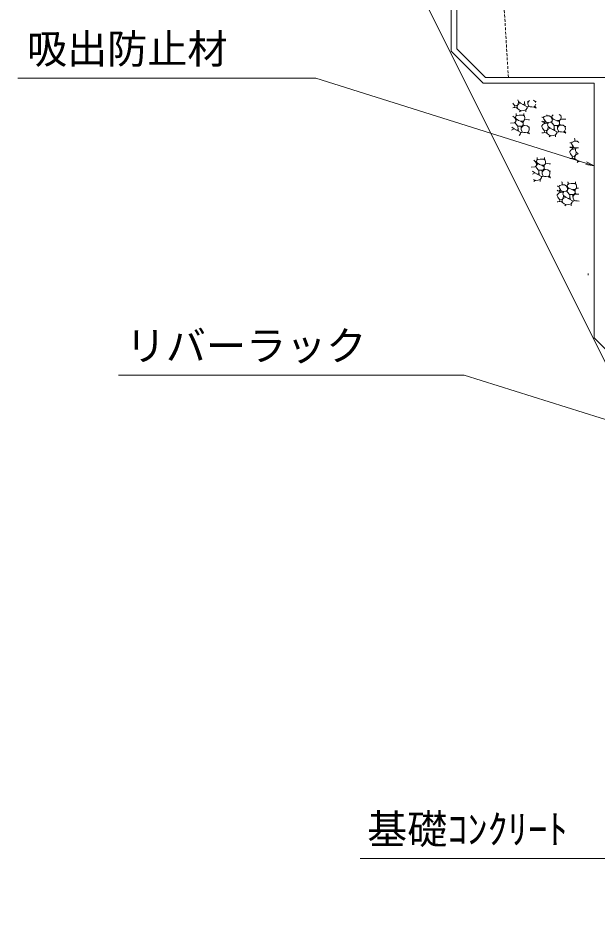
# Model space of a CAD drawing. Units: millimetres on the paper. Extents: x -6 to 835, y 0 to 594.
# Drawn here: x 350.9 to 401.5, y 383.7 to 461.4 of the extents above; entities that cross this region are included whole.
import ezdxf
from ezdxf.enums import TextEntityAlignment as Align

# ---------------------------------------------------------------- set-up
doc = ezdxf.new("R2010")
doc.units = ezdxf.units.MM
doc.linetypes.add('USER1', pattern=[0.375, 0.25, -0.125])
for name, color, linetype, lineweight in [('0_2', 7, 'Continuous', 18), ('D-STR-STR1', 7, 'Continuous', 18), ('D-STR-STRn', 9, 'Continuous', 18), ('D-STR-TXT（文字）', 2, 'Continuous', 18), ('D-STR（構造物外形線）', 1, 'Continuous', 18)]:
    doc.layers.add(name, color=color, linetype=linetype, lineweight=lineweight)
doc.styles.add('ＭＳ ゴシック', font='')
doc.styles.get('ＭＳ ゴシック').set_extended_font_data('MS Gothic')

msp = doc.modelspace()

# ---------------------------------------------------------------- linework, layer by layer
at = {"layer": '0_2'}
for p, q in [((401.202, 448.509), (400.449, 448.615)), ((400.524, 448.854), (401.202, 448.509))]:
    msp.add_line(p, q, dxfattribs=at)
at = {"layer": '0_2', "color": 9}
msp.add_line((401.202, 448.509), (401.107, 448.539), dxfattribs=at)
at = {"layer": 'D-STR-STR1'}
msp.add_line((364.995, 505.712), (425.995, 383.712), dxfattribs=at)
at = {"layer": 'D-STR-STRn'}
for p, q in [((394.233, 453.765), (394.088, 453.984)), ((394.425, 453.752), (394.556, 453.87)), ((394.462, 453.693), (394.556, 453.87)), ((394.578, 454.113), (394.528, 454.266)), ((394.556, 453.87), (394.578, 454.113)), ((394.556, 453.87), (394.774, 453.97)), ((394.774, 453.97), (394.578, 454.113)), ((394.774, 453.97), (395.352, 453.646)), ((395.064, 453.888), (394.987, 453.851)), ((395.122, 453.917), (395.064, 453.888)), ((395.118, 454.133), (395.122, 453.984)), ((395.122, 453.984), (395.122, 453.917)), ((395.122, 453.917), (395.143, 453.878)), ((395.143, 453.878), (395.162, 453.829)), ((395.162, 453.829), (395.149, 453.76)), ((395.402, 454.047), (395.395, 454.162)), ((395.402, 454.047), (395.549, 454.205)), ((395.407, 453.895), (395.402, 454.047)), ((395.514, 453.692), (395.407, 453.895)), ((395.91, 454.245), (396.052, 454.128)), ((396.087, 453.885), (396.021, 453.713)), ((396.052, 454.128), (396.082, 454.032)), ((396.052, 454.128), (396.13, 454.128)), ((394.193, 453.586), (394.085, 453.563)), ((394.277, 453.593), (394.193, 453.586)), ((394.233, 453.765), (394.425, 453.752)), ((394.233, 453.765), (394.264, 453.654)), ((394.264, 453.654), (394.235, 453.59)), ((394.415, 453.573), (394.277, 453.593)), ((394.388, 453.048), (394.388, 453.077)), ((394.394, 453.01), (394.388, 453.048)), ((394.394, 452.926), (394.394, 453.01)), ((394.462, 453.693), (394.415, 453.573)), ((394.503, 453.505), (394.415, 453.573)), ((394.503, 453.505), (394.462, 453.693)), ((394.645, 453.404), (394.503, 453.505)), ((394.845, 453.304), (394.645, 453.404)), ((394.738, 453.284), (394.683, 453.212)), ((394.683, 453.212), (394.738, 453.284)), ((394.738, 453.284), (394.707, 453.373)), ((394.845, 453.304), (394.738, 453.284)), ((395.051, 453.34), (394.845, 453.304)), ((395.045, 452.885), (395.054, 453.035)), ((395.234, 453.387), (395.051, 453.34)), ((395.054, 453.035), (395.054, 453.077)), ((395.34, 453.534), (395.234, 453.387)), ((395.234, 453.387), (395.234, 453.212)), ((395.352, 453.646), (395.34, 453.534)), ((395.434, 453.642), (395.352, 453.646)), ((395.514, 453.692), (395.434, 453.642)), ((395.514, 453.692), (395.616, 453.664)), ((395.616, 453.664), (395.762, 453.652)), ((395.762, 453.652), (395.932, 453.638)), ((395.932, 453.638), (396.021, 453.713)), ((396.021, 453.713), (395.932, 453.638)), ((395.932, 453.638), (396.13, 453.547)), ((396.021, 453.713), (396.13, 453.547)), ((394.233, 452.271), (393.882, 452.244)), ((394.098, 452.831), (394.24, 452.723)), ((394.348, 452.366), (394.233, 452.271)), ((394.24, 452.723), (394.335, 452.759)), ((394.24, 452.723), (394.348, 452.521)), ((394.29, 452.318), (394.348, 452.366)), ((394.303, 452.256), (394.29, 452.318)), ((394.35, 452.176), (394.303, 452.256)), ((394.335, 452.759), (394.358, 452.829)), ((394.346, 452.685), (394.335, 452.759)), ((394.393, 452.595), (394.346, 452.685)), ((394.348, 452.521), (394.393, 452.595)), ((394.348, 452.521), (394.348, 452.366)), ((394.396, 452.479), (394.348, 452.521)), ((394.348, 452.366), (394.396, 452.479)), ((394.358, 452.829), (394.451, 452.907)), ((394.599, 452.467), (394.393, 452.595)), ((394.405, 452.868), (394.394, 452.926)), ((394.396, 452.479), (394.496, 452.531)), ((394.451, 452.907), (394.658, 452.93)), ((394.778, 452.393), (394.599, 452.467)), ((394.658, 452.93), (394.985, 452.926)), ((394.813, 452.401), (394.778, 452.393)), ((394.796, 452.397), (395.008, 452.256)), ((395.012, 452.42), (394.813, 452.401)), ((394.985, 452.926), (395.105, 452.844)), ((395.008, 452.256), (395.012, 452.42)), ((395.008, 452.256), (395.008, 452.1)), ((395.121, 452.525), (395.012, 452.42)), ((395.105, 452.844), (395.133, 452.704)), ((395.133, 452.704), (395.121, 452.525)), ((395.121, 452.525), (395.307, 452.538)), ((395.307, 452.538), (395.452, 452.533)), ((395.452, 452.533), (395.501, 452.528)), ((395.501, 452.528), (395.554, 452.528)), ((396.661, 452.76), (396.618, 452.76)), ((396.682, 452.35), (396.618, 452.404)), ((396.72, 452.737), (396.661, 452.76)), ((396.749, 452.323), (396.682, 452.35)), ((396.763, 452.714), (396.72, 452.737)), ((396.904, 452.465), (396.749, 452.323)), ((396.749, 452.323), (397.046, 452.296)), ((396.749, 452.323), (396.848, 452.285)), ((396.763, 452.714), (396.837, 452.809)), ((396.81, 452.593), (396.763, 452.714)), ((396.904, 452.465), (396.81, 452.593)), ((396.837, 452.809), (397.06, 452.883)), ((396.848, 452.285), (396.848, 452.258)), ((396.848, 452.258), (396.867, 452.186)), ((396.938, 452.377), (396.904, 452.465)), ((397.046, 452.296), (396.938, 452.377)), ((397.397, 452.323), (397.046, 452.296)), ((397.06, 452.883), (397.051, 452.959)), ((397.06, 452.883), (397.262, 452.883)), ((397.133, 452.158), (397.162, 452.232)), ((397.162, 452.232), (397.156, 452.305)), ((397.262, 452.883), (397.404, 452.775)), ((397.512, 452.417), (397.397, 452.323)), ((397.404, 452.775), (397.498, 452.811)), ((397.404, 452.775), (397.512, 452.573)), ((397.454, 452.37), (397.512, 452.417)), ((397.467, 452.308), (397.454, 452.37)), ((397.514, 452.227), (397.467, 452.308)), ((397.498, 452.811), (397.522, 452.881)), ((397.51, 452.737), (397.498, 452.811)), ((397.557, 452.647), (397.51, 452.737)), ((397.512, 452.573), (397.557, 452.647)), ((397.512, 452.573), (397.512, 452.417)), ((397.56, 452.531), (397.512, 452.573)), ((397.512, 452.417), (397.56, 452.531)), ((397.691, 452.034), (397.514, 452.227)), ((397.522, 452.881), (397.615, 452.959)), ((397.763, 452.519), (397.557, 452.647)), ((397.56, 452.531), (397.66, 452.583)), ((397.942, 452.445), (397.763, 452.519)), ((397.977, 452.453), (397.942, 452.445)), ((397.96, 452.449), (398.172, 452.308)), ((398.176, 452.472), (397.977, 452.453)), ((398.149, 452.978), (398.269, 452.896)), ((398.172, 452.308), (398.176, 452.472)), ((398.172, 452.308), (398.172, 452.152)), ((398.285, 452.577), (398.176, 452.472)), ((398.269, 452.896), (398.297, 452.756)), ((398.297, 452.756), (398.285, 452.577)), ((398.285, 452.577), (398.471, 452.59)), ((398.471, 452.59), (398.616, 452.585)), ((398.616, 452.585), (398.665, 452.58)), ((398.665, 452.58), (398.718, 452.58)), ((393.98, 451.635), (394.199, 451.735)), ((394.199, 451.735), (394.002, 451.877)), ((394.199, 451.735), (394.776, 451.411)), ((394.527, 451.982), (394.35, 452.176)), ((394.488, 451.653), (394.411, 451.616)), ((394.547, 451.682), (394.488, 451.653)), ((394.59, 451.973), (394.527, 451.982)), ((394.527, 451.982), (394.542, 451.898)), ((394.542, 451.898), (394.547, 451.749)), ((394.547, 451.749), (394.547, 451.682)), ((394.547, 451.682), (394.567, 451.643)), ((394.567, 451.643), (394.587, 451.594)), ((394.587, 451.594), (394.573, 451.525)), ((394.755, 451.973), (394.59, 451.973)), ((394.928, 452.003), (394.755, 451.973)), ((394.82, 451.927), (394.755, 451.973)), ((394.826, 451.812), (394.82, 451.927)), ((394.826, 451.812), (394.974, 451.969)), ((394.831, 451.66), (394.826, 451.812)), ((394.938, 451.457), (394.831, 451.66)), ((394.938, 451.457), (394.858, 451.407)), ((395.008, 452.1), (394.928, 452.003)), ((394.928, 452.003), (394.974, 451.969)), ((394.938, 451.457), (395.041, 451.429)), ((394.974, 451.969), (395.1, 452.015)), ((395.008, 452.1), (395.1, 452.015)), ((395.1, 452.015), (395.334, 452.01)), ((395.334, 452.01), (395.476, 451.893)), ((395.357, 451.403), (395.446, 451.477)), ((395.446, 451.477), (395.357, 451.403)), ((395.512, 451.65), (395.446, 451.477)), ((395.446, 451.477), (395.554, 451.312)), ((395.476, 451.893), (395.506, 451.797)), ((395.476, 451.893), (395.554, 451.893)), ((395.506, 451.797), (395.512, 451.65)), ((396.618, 451.992), (396.717, 452.104)), ((396.618, 451.915), (396.618, 451.992)), ((396.677, 451.801), (396.618, 451.915)), ((396.821, 451.582), (396.677, 451.801)), ((396.717, 452.104), (396.798, 452.164)), ((396.798, 452.164), (396.936, 452.208)), ((396.821, 451.582), (397.013, 451.568)), ((396.821, 451.582), (396.852, 451.471)), ((396.852, 451.471), (396.823, 451.406)), ((396.936, 452.208), (397.111, 452.221)), ((397.05, 451.51), (397.003, 451.39)), ((397.013, 451.568), (397.144, 451.687)), ((397.05, 451.51), (397.144, 451.687)), ((397.091, 451.321), (397.05, 451.51)), ((397.111, 452.221), (397.152, 452.206)), ((397.116, 452.083), (397.133, 452.158)), ((397.166, 451.929), (397.116, 452.083)), ((397.144, 451.687), (397.166, 451.929)), ((397.144, 451.687), (397.362, 451.787)), ((397.362, 451.787), (397.166, 451.929)), ((397.362, 451.787), (397.94, 451.463)), ((397.652, 451.705), (397.575, 451.668)), ((397.71, 451.734), (397.652, 451.705)), ((397.754, 452.025), (397.691, 452.034)), ((397.691, 452.034), (397.706, 451.95)), ((397.706, 451.95), (397.71, 451.8)), ((397.71, 451.8), (397.71, 451.734)), ((397.71, 451.734), (397.731, 451.694)), ((397.731, 451.694), (397.751, 451.646)), ((397.751, 451.646), (397.737, 451.577)), ((397.919, 452.025), (397.754, 452.025)), ((398.092, 452.055), (397.919, 452.025)), ((397.984, 451.979), (397.919, 452.025)), ((397.94, 451.463), (397.929, 451.351)), ((398.022, 451.458), (397.94, 451.463)), ((397.99, 451.864), (397.984, 451.979)), ((397.99, 451.864), (398.137, 452.021)), ((397.995, 451.712), (397.99, 451.864)), ((398.102, 451.509), (397.995, 451.712)), ((398.102, 451.509), (398.022, 451.458)), ((398.172, 452.152), (398.092, 452.055)), ((398.092, 452.055), (398.137, 452.021)), ((398.102, 451.509), (398.205, 451.481)), ((398.137, 452.021), (398.264, 452.067)), ((398.172, 452.152), (398.264, 452.067)), ((398.205, 451.481), (398.35, 451.469)), ((398.264, 452.067), (398.498, 452.062)), ((398.35, 451.469), (398.52, 451.455)), ((398.498, 452.062), (398.64, 451.945)), ((398.52, 451.455), (398.609, 451.529)), ((398.609, 451.529), (398.52, 451.455)), ((398.52, 451.455), (398.718, 451.364)), ((398.675, 451.702), (398.609, 451.529)), ((398.609, 451.529), (398.718, 451.364)), ((398.64, 451.945), (398.67, 451.849)), ((398.64, 451.945), (398.718, 451.945)), ((398.67, 451.849), (398.675, 451.702)), ((394.765, 451.299), (394.659, 451.152)), ((394.776, 451.411), (394.765, 451.299)), ((394.858, 451.407), (394.776, 451.411)), ((395.041, 451.429), (395.186, 451.417)), ((395.186, 451.417), (395.357, 451.403)), ((395.357, 451.403), (395.554, 451.312)), ((396.673, 451.379), (396.618, 451.379)), ((396.781, 451.403), (396.673, 451.379)), ((396.865, 451.41), (396.781, 451.403)), ((397.003, 451.39), (396.865, 451.41)), ((397.091, 451.321), (397.003, 451.39)), ((397.233, 451.221), (397.091, 451.321)), ((397.433, 451.121), (397.233, 451.221)), ((397.326, 451.101), (397.271, 451.029)), ((397.271, 451.029), (397.326, 451.101)), ((397.326, 451.101), (397.295, 451.19)), ((397.433, 451.121), (397.326, 451.101)), ((397.64, 451.156), (397.433, 451.121)), ((397.822, 451.203), (397.64, 451.156)), ((397.929, 451.351), (397.822, 451.203)), ((397.822, 451.203), (397.822, 451.029)), ((399.488, 450.869), (399.434, 450.899)), ((399.488, 450.729), (399.488, 450.869)), ((399.497, 450.653), (399.488, 450.729)), ((399.099, 450.531), (399.056, 450.531)), ((399.119, 450.121), (399.056, 450.175)), ((399.157, 450.507), (399.099, 450.531)), ((399.187, 450.094), (399.119, 450.121)), ((399.155, 449.874), (399.235, 449.935)), ((399.2, 450.485), (399.157, 450.507)), ((399.342, 450.235), (399.187, 450.094)), ((399.187, 450.094), (399.484, 450.067)), ((399.187, 450.094), (399.286, 450.056)), ((399.2, 450.485), (399.274, 450.579)), ((399.247, 450.363), (399.2, 450.485)), ((399.235, 449.935), (399.374, 449.979)), ((399.342, 450.235), (399.247, 450.363)), ((399.274, 450.579), (399.497, 450.653)), ((399.286, 450.056), (399.286, 450.029)), ((399.286, 450.029), (399.305, 449.957)), ((399.376, 450.148), (399.342, 450.235)), ((399.374, 449.979), (399.549, 449.992)), ((399.484, 450.067), (399.376, 450.148)), ((399.835, 450.094), (399.484, 450.067)), ((399.497, 450.653), (399.7, 450.653)), ((399.549, 449.992), (399.589, 449.976)), ((399.554, 449.853), (399.571, 449.928)), ((399.571, 449.928), (399.6, 450.003)), ((399.6, 450.003), (399.594, 450.075)), ((399.7, 450.653), (399.841, 450.546)), ((396.203, 449.211), (396.203, 449.24)), ((396.21, 449.173), (396.203, 449.211)), ((396.21, 449.09), (396.21, 449.173)), ((396.86, 449.049), (396.869, 449.198)), ((396.869, 449.198), (396.869, 449.24)), ((399.056, 449.763), (399.155, 449.874)), ((399.056, 449.686), (399.056, 449.763)), ((399.114, 449.571), (399.056, 449.686)), ((399.111, 449.15), (399.056, 449.15)), ((399.219, 449.174), (399.111, 449.15)), ((399.259, 449.352), (399.114, 449.571)), ((399.303, 449.18), (399.219, 449.174)), ((399.259, 449.352), (399.451, 449.339)), ((399.259, 449.352), (399.289, 449.241)), ((399.289, 449.241), (399.261, 449.177)), ((399.441, 449.16), (399.303, 449.18)), ((399.488, 449.28), (399.441, 449.16)), ((399.529, 449.092), (399.441, 449.16)), ((399.451, 449.339), (399.582, 449.457)), ((399.488, 449.28), (399.582, 449.457)), ((399.529, 449.092), (399.488, 449.28)), ((399.604, 449.7), (399.554, 449.853)), ((399.582, 449.457), (399.604, 449.7)), ((399.582, 449.457), (399.8, 449.558)), ((399.8, 449.558), (399.604, 449.7)), ((396.048, 448.434), (395.697, 448.408)), ((395.913, 448.994), (396.055, 448.886)), ((396.163, 448.529), (396.048, 448.434)), ((396.055, 448.886), (396.15, 448.922)), ((396.055, 448.886), (396.163, 448.684)), ((396.106, 448.482), (396.163, 448.529)), ((396.119, 448.419), (396.106, 448.482)), ((396.165, 448.339), (396.119, 448.419)), ((396.15, 448.922), (396.173, 448.992)), ((396.161, 448.848), (396.15, 448.922)), ((396.208, 448.759), (396.161, 448.848)), ((396.163, 448.684), (396.208, 448.759)), ((396.163, 448.684), (396.163, 448.529)), ((396.212, 448.642), (396.163, 448.684)), ((396.163, 448.529), (396.212, 448.642)), ((396.173, 448.992), (396.267, 449.07)), ((396.415, 448.63), (396.208, 448.759)), ((396.22, 449.031), (396.21, 449.09)), ((396.212, 448.642), (396.311, 448.695)), ((396.267, 449.07), (396.473, 449.093)), ((396.594, 448.556), (396.415, 448.63)), ((396.473, 449.093), (396.8, 449.09)), ((396.629, 448.564), (396.594, 448.556)), ((396.611, 448.56), (396.823, 448.419)), ((396.827, 448.584), (396.629, 448.564)), ((396.8, 449.09), (396.921, 449.008)), ((396.823, 448.419), (396.827, 448.584)), ((396.823, 448.419), (396.823, 448.263)), ((396.936, 448.689), (396.827, 448.584)), ((396.921, 449.008), (396.948, 448.868)), ((396.948, 448.868), (396.936, 448.689)), ((396.936, 448.689), (397.123, 448.701)), ((397.123, 448.701), (397.267, 448.696)), ((397.267, 448.696), (397.317, 448.691)), ((397.317, 448.691), (397.369, 448.691)), ((399.67, 448.992), (399.529, 449.092)), ((399.871, 448.892), (399.67, 448.992)), ((399.763, 448.871), (399.709, 448.799)), ((399.709, 448.799), (399.763, 448.871)), ((399.763, 448.871), (399.733, 448.96)), ((399.871, 448.892), (399.763, 448.871)), ((395.796, 447.798), (396.014, 447.898)), ((396.014, 447.898), (395.817, 448.041)), ((396.014, 447.898), (396.592, 447.574)), ((396.342, 448.145), (396.165, 448.339)), ((396.304, 447.816), (396.226, 447.779)), ((396.362, 447.846), (396.304, 447.816)), ((396.406, 448.137), (396.342, 448.145)), ((396.342, 448.145), (396.358, 448.061)), ((396.358, 448.061), (396.362, 447.912)), ((396.362, 447.912), (396.362, 447.846)), ((396.362, 447.846), (396.383, 447.806)), ((396.383, 447.806), (396.402, 447.757)), ((396.402, 447.757), (396.389, 447.688)), ((396.57, 448.137), (396.406, 448.137)), ((396.743, 448.166), (396.57, 448.137)), ((396.635, 448.091), (396.57, 448.137)), ((396.592, 447.574), (396.58, 447.462)), ((396.674, 447.57), (396.592, 447.574)), ((396.642, 447.975), (396.635, 448.091)), ((396.642, 447.975), (396.789, 448.133)), ((396.647, 447.823), (396.642, 447.975)), ((396.753, 447.62), (396.647, 447.823)), ((396.753, 447.62), (396.674, 447.57)), ((396.823, 448.263), (396.743, 448.166)), ((396.743, 448.166), (396.789, 448.133)), ((396.753, 447.62), (396.856, 447.593)), ((396.789, 448.133), (396.916, 448.178)), ((396.823, 448.263), (396.916, 448.178)), ((396.856, 447.593), (397.001, 447.58)), ((396.916, 448.178), (397.149, 448.173)), ((397.001, 447.58), (397.172, 447.566)), ((397.149, 448.173), (397.291, 448.057)), ((397.172, 447.566), (397.261, 447.641)), ((397.261, 447.641), (397.172, 447.566)), ((397.172, 447.566), (397.369, 447.475)), ((397.327, 447.813), (397.261, 447.641)), ((397.261, 447.641), (397.369, 447.475)), ((397.291, 448.057), (397.322, 447.96)), ((397.291, 448.057), (397.369, 448.057)), ((397.322, 447.96), (397.327, 447.813)), ((396.085, 447.232), (395.884, 447.333)), ((395.977, 447.212), (395.923, 447.14)), ((395.923, 447.14), (395.977, 447.212)), ((395.977, 447.212), (395.947, 447.301)), ((396.085, 447.232), (395.977, 447.212)), ((396.291, 447.268), (396.085, 447.232)), ((396.474, 447.315), (396.291, 447.268)), ((396.58, 447.462), (396.474, 447.315)), ((396.474, 447.315), (396.474, 447.14)), ((398.111, 446.7), (398.185, 446.795)), ((398.185, 446.795), (398.408, 446.869)), ((398.399, 447.085), (398.345, 447.115)), ((398.399, 446.944), (398.399, 447.085)), ((398.408, 446.869), (398.399, 446.944)), ((398.408, 446.869), (398.61, 446.869)), ((398.61, 446.869), (398.752, 446.761)), ((398.752, 446.761), (398.847, 446.797)), ((398.847, 446.797), (398.87, 446.867)), ((398.859, 446.723), (398.847, 446.797)), ((398.87, 446.867), (398.964, 446.944)), ((398.9, 447.086), (398.9, 447.115)), ((398.907, 447.047), (398.9, 447.086)), ((398.907, 446.964), (398.907, 447.047)), ((398.917, 446.906), (398.907, 446.964)), ((398.964, 446.944), (399.17, 446.968)), ((399.17, 446.968), (399.497, 446.964)), ((399.497, 446.964), (399.618, 446.882)), ((399.557, 446.923), (399.566, 447.073)), ((399.566, 447.073), (399.566, 447.115)), ((399.618, 446.882), (399.645, 446.742)), ((398.01, 446.746), (397.967, 446.746)), ((398.03, 446.336), (397.967, 446.39)), ((397.967, 445.978), (398.065, 446.089)), ((398.068, 446.723), (398.01, 446.746)), ((398.097, 446.309), (398.03, 446.336)), ((398.065, 446.089), (398.146, 446.15)), ((398.111, 446.7), (398.068, 446.723)), ((398.253, 446.45), (398.097, 446.309)), ((398.097, 446.309), (398.394, 446.282)), ((398.097, 446.309), (398.197, 446.271)), ((398.158, 446.579), (398.111, 446.7)), ((398.146, 446.15), (398.284, 446.194)), ((398.253, 446.45), (398.158, 446.579)), ((398.197, 446.271), (398.197, 446.244)), ((398.197, 446.244), (398.215, 446.172)), ((398.286, 446.363), (398.253, 446.45)), ((398.284, 446.194), (398.459, 446.207)), ((398.394, 446.282), (398.286, 446.363)), ((398.745, 446.309), (398.394, 446.282)), ((398.459, 446.207), (398.5, 446.191)), ((398.465, 446.069), (398.481, 446.143)), ((398.515, 445.915), (398.465, 446.069)), ((398.481, 446.143), (398.51, 446.218)), ((398.51, 446.218), (398.505, 446.29)), ((398.86, 446.403), (398.745, 446.309)), ((398.752, 446.761), (398.86, 446.558)), ((398.803, 446.356), (398.86, 446.403)), ((398.816, 446.293), (398.803, 446.356)), ((398.862, 446.213), (398.816, 446.293)), ((398.905, 446.633), (398.859, 446.723)), ((398.86, 446.558), (398.905, 446.633)), ((398.86, 446.558), (398.86, 446.403)), ((398.909, 446.517), (398.86, 446.558)), ((398.86, 446.403), (398.909, 446.517)), ((399.039, 446.019), (398.862, 446.213)), ((399.112, 446.505), (398.905, 446.633)), ((398.909, 446.517), (399.008, 446.569)), ((399.103, 446.011), (399.039, 446.019)), ((399.039, 446.019), (399.055, 445.936)), ((399.267, 446.011), (399.103, 446.011)), ((399.291, 446.431), (399.112, 446.505)), ((399.44, 446.04), (399.267, 446.011)), ((399.332, 445.965), (399.267, 446.011)), ((399.326, 446.439), (399.291, 446.431)), ((399.308, 446.435), (399.52, 446.293)), ((399.524, 446.458), (399.326, 446.439)), ((399.52, 446.137), (399.44, 446.04)), ((399.44, 446.04), (399.486, 446.007)), ((399.486, 446.007), (399.613, 446.053)), ((399.52, 446.293), (399.524, 446.458)), ((399.52, 446.293), (399.52, 446.137)), ((399.52, 446.137), (399.613, 446.053)), ((399.633, 446.563), (399.524, 446.458)), ((399.613, 446.053), (399.846, 446.048)), ((399.645, 446.742), (399.633, 446.563)), ((399.633, 446.563), (399.82, 446.576)), ((397.967, 445.901), (397.967, 445.978)), ((398.025, 445.786), (397.967, 445.901)), ((398.022, 445.365), (397.967, 445.365)), ((398.129, 445.389), (398.022, 445.365)), ((398.17, 445.568), (398.025, 445.786)), ((398.214, 445.396), (398.129, 445.389)), ((398.17, 445.568), (398.362, 445.554)), ((398.17, 445.568), (398.2, 445.457)), ((398.2, 445.457), (398.172, 445.392)), ((398.352, 445.375), (398.214, 445.396)), ((398.398, 445.496), (398.352, 445.375)), ((398.44, 445.307), (398.352, 445.375)), ((398.362, 445.554), (398.493, 445.673)), ((398.398, 445.496), (398.493, 445.673)), ((398.44, 445.307), (398.398, 445.496)), ((398.581, 445.207), (398.44, 445.307)), ((398.493, 445.673), (398.515, 445.915)), ((398.493, 445.673), (398.711, 445.773)), ((398.711, 445.773), (398.515, 445.915)), ((398.711, 445.773), (399.289, 445.449)), ((399.001, 445.691), (398.923, 445.654)), ((399.059, 445.72), (399.001, 445.691)), ((399.055, 445.936), (399.059, 445.786)), ((399.059, 445.786), (399.059, 445.72)), ((399.059, 445.72), (399.08, 445.68)), ((399.08, 445.68), (399.099, 445.632)), ((399.099, 445.632), (399.086, 445.563)), ((399.277, 445.337), (399.171, 445.189)), ((399.289, 445.449), (399.277, 445.337)), ((399.371, 445.444), (399.289, 445.449)), ((399.339, 445.85), (399.332, 445.965)), ((399.339, 445.85), (399.486, 446.007)), ((399.344, 445.698), (399.339, 445.85)), ((399.45, 445.495), (399.344, 445.698)), ((399.45, 445.495), (399.371, 445.444)), ((399.45, 445.495), (399.553, 445.467)), ((399.553, 445.467), (399.698, 445.454)), ((399.698, 445.454), (399.869, 445.44)), ((398.782, 445.107), (398.581, 445.207)), ((398.674, 445.087), (398.62, 445.015)), ((398.62, 445.015), (398.674, 445.087)), ((398.674, 445.087), (398.644, 445.176)), ((398.782, 445.107), (398.674, 445.087)), ((398.988, 445.142), (398.782, 445.107)), ((399.171, 445.189), (398.988, 445.142)), ((399.171, 445.189), (399.171, 445.015)), ((400.672, 438.972), (400.676, 439.136))]:
    msp.add_line(p, q, dxfattribs=at)
at = {"layer": 'D-STR-TXT（文字）'}
for p, q in [((376.906, 456.147), (350.904, 456.147)), ((401.107, 448.539), (376.906, 456.147)), ((389.847, 430.267), (359.695, 430.267)), ((414.107, 422.64), (389.847, 430.267)), ((410.916, 388.127), (380.764, 388.127))]:
    msp.add_line(p, q, dxfattribs=at)
at = {"layer": 'D-STR（構造物外形線）', "linetype": 'USER1'}
msp.add_line((393.702, 456.212), (392.202, 481.212), dxfattribs=at)
at = {"layer": 'D-STR（構造物外形線）'}
for p, q in [((388.702, 458.505), (388.702, 480.712)), ((389.202, 458.712), (389.202, 480.712)), ((391.495, 455.712), (388.702, 458.505)), ((391.702, 456.212), (389.202, 458.712)), ((439.202, 456.212), (391.702, 456.212)), ((401.202, 455.712), (391.495, 455.712)), ((401.202, 433.505), (401.202, 455.712)), ((403.995, 430.712), (401.202, 433.505))]:
    msp.add_line(p, q, dxfattribs=at)

# ---------------------------------------------------------------- texts
at = {"layer": 'D-STR-TXT（文字）', "color": 7, "style": 'ＭＳ ゴシック'}
for s, p in [('吸出防止材', (351.699, 456.653)), ('リバーラック', (360.316, 430.772)), ('基礎ｺﾝｸﾘｰﾄ', (381.385, 388.633))]:
    msp.add_text(s, height=2.566, dxfattribs=at).set_placement(p, align=Align.BOTTOM_LEFT)

doc.saveas('drawing.dxf')
